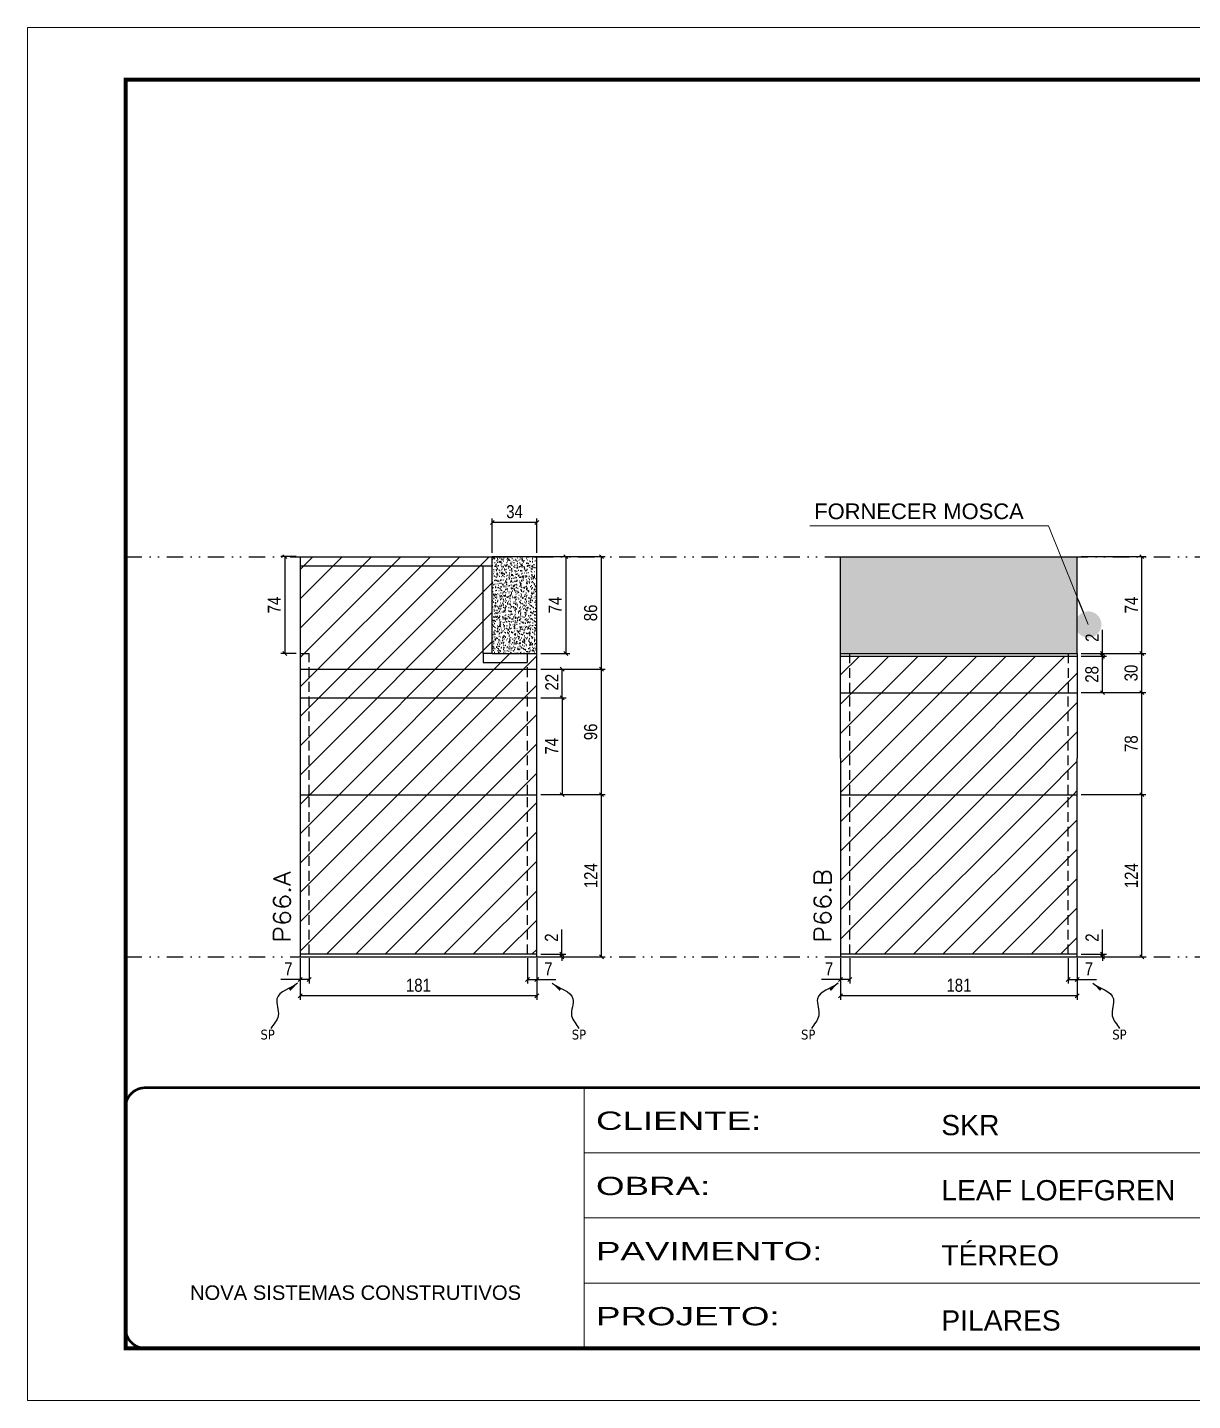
# Model space of a CAD drawing. Extents: x 14400 to 27878, y -21631 to 6985.
# Drawn here: x 19182 to 20073, y -957 to 93 of the extents above; entities that cross this region are included whole.
import ezdxf

# ---------------------------------------------------------------- set-up
doc = ezdxf.new("R2010")
doc.units = 0
for name, pattern in [('CONTINUO', [0]), ('DASHED', [0.75, 0.5, -0.25]), ('DIVIDE2', [0.625, 0.25, -0.125, 0, -0.125, 0, -0.125]), ('HIDDEN', [0.375, 0.25, -0.125])]:
    doc.linetypes.add(name, pattern=pattern)
for name, color, linetype in [('COTA', 241, 'Continuous'), ('Nível', 160, 'Continuous'), ('Painéis', 200, 'Continuous'), ('SARR_2.2x7', 40, 'Continuous'), ('Sarrafo de Pressão', 42, 'HIDDEN'), ('texto', 7, 'Continuous')]:
    doc.layers.add(name, color=color, linetype=linetype)
for name, color, linetype, lineweight in [('Folhas', 255, 'Continuous', 9), ('Hachura', 251, 'Continuous', 9), ('SARRAFO DE PRESSAO', 251, 'DASHED', 9), ('Texto Seção', 7, 'Continuous', 15)]:
    doc.layers.add(name, color=color, linetype=linetype, lineweight=lineweight)
doc.styles.add('ARIAL', font='arial.ttf')
doc.styles.add('COTA TECNICA', font='techl___.ttf', dxfattribs={"height": 10})
doc.styles.add('COTA TECNICA-50', font='techl___.ttf', dxfattribs={"height": 10})
doc.styles.add('REGUA-120', font='ROMANS.shx', dxfattribs={"height": 15})
doc.styles.get("Standard").update_dxf_attribs({"font": 'arial.ttf'})
doc.styles.add('Tecnologia', font='')
doc.styles.get('Tecnologia').set_extended_font_data('Forgotten Futurist')
doc.dimstyles.new('3x', dxfattribs={"dimtxt": 10, "dimasz": 5, "dimexe": 7, "dimexo": 5, "dimgap": 4, "dimtad": 1, "dimdec": 4, "dimlfac": 0.333333, "dimdsep": 46, "dimtxsty": 'Standard', "dimblk": 'DOT', "dimcen": 0.09, "dimclrd": 1, "dimclre": 1, "dimclrt": 2, "dimadec": 0, "dimazin": 2, "dimtfac": 1, "dimtdec": 4, "dimtmove": 0, "dimatfit": 3, "dimldrblk": 'DOT', "dimfxl": 1, "dimtolj": 1, "dimtzin": 0, "dimlwd": 9, "dimlwe": 9, "dimarcsym": 0})
doc.dimstyles.new('COTA PAINEL-50', dxfattribs={"dimtxt": 10, "dimasz": 3, "dimexe": 3, "dimexo": 3, "dimgap": 3, "dimtad": 1, "dimdec": 1, "dimzin": 12, "dimdsep": 46, "dimtxsty": 'COTA TECNICA-50', "dimblk1": 'OBLIQUE', "dimblk2": 'OBLIQUE', "dimsah": 1, "dimcen": 0.9, "dimclrd": 4, "dimclre": 4, "dimclrt": 240, "dimadec": 1, "dimazin": 3, "dimtfac": 1, "dimtdec": 1, "dimtmove": 0, "dimatfit": 3, "dimfxl": 1, "dimtolj": 1, "dimtzin": 12, "dimarcsym": 0})
doc.dimstyles.new('PAINEL', dxfattribs={"dimtxt": 10, "dimasz": 3, "dimexe": 3, "dimexo": 3, "dimgap": 3, "dimtad": 1, "dimdec": 1, "dimzin": 12, "dimdsep": 46, "dimtxsty": 'COTA TECNICA', "dimblk1": 'OBLIQUE', "dimblk2": 'OBLIQUE', "dimsah": 1, "dimcen": 0.9, "dimclrd": 4, "dimclre": 4, "dimclrt": 240, "dimadec": 1, "dimazin": 3, "dimtfac": 1, "dimtdec": 1, "dimtmove": 0, "dimatfit": 3, "dimfxl": 1, "dimtolj": 1, "dimtzin": 12, "dimarcsym": 0})
doc.dimstyles.get("Standard").update_dxf_attribs({"dimtxt": 0.18, "dimasz": 0.18, "dimexe": 0.18, "dimexo": 0.0625, "dimgap": 0.09, "dimtad": 0, "dimtih": 1, "dimtoh": 1, "dimdec": 4, "dimzin": 0, "dimdsep": 46, "dimtxsty": 'Standard', "dimcen": 0.09, "dimadec": 0, "dimazin": 0, "dimtfac": 1, "dimtdec": 4, "dimtofl": 0, "dimtmove": 0, "dimatfit": 3, "dimfxl": 1, "dimtolj": 1, "dimtzin": 0, "dimarcsym": 0})

# ---------------------------------------------------------------- blocks, each defined once
blk = doc.blocks.new('9999999999')
at = {"color": 30, "linetype": 'CONTINUO'}
for p, q in [((98564.6, 34230.2), (98564.6, 34429.4)), ((98564.6, 34379.6), (99584, 34379.6)), ((98564.6, 34329.8), (99488, 34329.8)), ((98564.6, 34280), (99488, 34280))]:
    blk.add_line(p, q, dxfattribs=at)
at = {"color": 30, "linetype": 'CONTINUO', "const_width": 2}
blk.add_lwpolyline([(99584, 34230.2), (99584, 34414.4, 0.414214), (99569, 34429.4), (98229, 34429.4, 0.414214), (98214, 34414.4), (98214, 34245.2, 0.414214), (98229, 34230.2), (99584, 34230.2)], format="xyb", dxfattribs=at)
at = {"layer": 'Folhas'}
blk.add_lwpolyline([(98139, 34190.2), (99624, 34190.2), (99624, 35240.2), (98139, 35240.2)], close=True, dxfattribs=at)
at = {"layer": 'Folhas', "color": 30, "const_width": 3}
blk.add_lwpolyline([(98214, 34230.2), (99584, 34230.2), (99584, 35200.2), (98214, 35200.2)], close=True, dxfattribs=at)
at = {"color": 7, "linetype": 'Continuous', "ltscale": 5, "style": 'ARIAL'}
for s, height, p in [('SKR', 15.48, (98837.7, 34393.1)), ('LEAF LOEFGREN', 15.483, (98837.7, 34343.3)), ('TÉRREO', 15.48, (98837.7, 34293.5)), ('NOVA SISTEMAS CONSTRUTIVOS', 11.059, (98263.2, 34267.2)), ('PILARES', 15.48, (98837.7, 34243.7))]:
    blk.add_text(s, height=height, dxfattribs=at).set_placement(p)
at = {"layer": 'Folhas', "color": 7, "style": 'Tecnologia', "width": 1.5}
for s, p in [('CLIENTE:', (98573.7, 34397.2)), ('OBRA:', (98573.7, 34347.3)), ('PAVIMENTO:', (98573.7, 34297.5)), ('PROJETO:', (98573.7, 34247.7))]:
    blk.add_text(s, height=14, dxfattribs=at).set_placement(p)
blk = doc.blocks.new('_Oblique')
at = {"color": 0, "linetype": 'ByBlock', "lineweight": -2}
blk.add_line((-0.5, -0.5), (0.5, 0.5), dxfattribs=at)
blk = doc.blocks.new('*D1108')
at = {"layer": 'COTA', "color": 4, "lineweight": -2, "transparency": 16777216}
for p, q in [((19390.4, -618.4), (19390.4, -650.3)), ((19571.4, -618.4), (19571.4, -650.3)), ((19571.4, -647.3), (19390.4, -647.3))]:
    blk.add_line(p, q, dxfattribs=at)
at = {"layer": 'Defpoints', "color": 0, "transparency": 16777216}
for p in [(19390.4, -615.4), (19571.4, -615.4), (19390.4, -647.3)]:
    blk.add_point(p, dxfattribs=at)
at = {"layer": 'COTA', "color": 4, "lineweight": -2, "transparency": 16777216, "xscale": 3, "yscale": 3, "zscale": 3, "rotation": 180}
blk.add_blockref('_Oblique', (19390.4, -647.3), dxfattribs=at)
at = {"layer": 'COTA', "color": 4, "lineweight": -2, "transparency": 16777216, "xscale": 3, "yscale": 3, "zscale": 3}
blk.add_blockref('_Oblique', (19571.4, -647.3), dxfattribs=at)
at = {"layer": 'COTA', "color": 240, "transparency": 16777216, "insert": (19480.9, -639.2), "char_height": 10, "attachment_point": 5, "style": 'COTA TECNICA'}
blk.add_mtext('\\A1;181', dxfattribs=at)
blk = doc.blocks.new('*D1109')
at = {"layer": 'COTA', "color": 4, "lineweight": -2, "transparency": 16777216}
for p, q in [((19564.4, -618.4), (19564.4, -637.7)), ((19571.4, -620.4), (19571.4, -637.7)), ((19564.4, -634.7), (19571.4, -634.7)), ((19571.4, -634.7), (19586.1, -634.7))]:
    blk.add_line(p, q, dxfattribs=at)
at = {"layer": 'Defpoints', "color": 0, "transparency": 16777216}
for p in [(19564.4, -615.4), (19571.4, -617.4), (19571.4, -634.7)]:
    blk.add_point(p, dxfattribs=at)
at = {"layer": 'COTA', "color": 4, "lineweight": -2, "transparency": 16777216, "xscale": 3, "yscale": 3, "zscale": 3, "rotation": 180}
blk.add_blockref('_Oblique', (19564.4, -634.7), dxfattribs=at)
at = {"layer": 'COTA', "color": 4, "lineweight": -2, "transparency": 16777216, "xscale": 3, "yscale": 3, "zscale": 3}
blk.add_blockref('_Oblique', (19571.4, -634.7), dxfattribs=at)
at = {"layer": 'COTA', "color": 240, "transparency": 16777216, "insert": (19580.3, -626.6), "char_height": 10, "attachment_point": 5, "style": 'COTA TECNICA-50'}
blk.add_mtext('\\A1;7', dxfattribs=at)
blk = doc.blocks.new('*D1110')
at = {"layer": 'COTA', "color": 4, "lineweight": -2, "transparency": 16777216}
for p, q in [((19397.4, -618.4), (19397.4, -637.7)), ((19390.4, -620.4), (19390.4, -637.7)), ((19390.4, -634.7), (19375.7, -634.7)), ((19397.4, -634.7), (19390.4, -634.7))]:
    blk.add_line(p, q, dxfattribs=at)
at = {"layer": 'Defpoints', "color": 0, "transparency": 16777216}
for p in [(19390.4, -617.4), (19397.4, -615.4), (19390.4, -634.7)]:
    blk.add_point(p, dxfattribs=at)
at = {"layer": 'COTA', "color": 4, "lineweight": -2, "transparency": 16777216, "xscale": 3, "yscale": 3, "zscale": 3, "rotation": 180}
blk.add_blockref('_Oblique', (19390.4, -634.7), dxfattribs=at)
at = {"layer": 'COTA', "color": 4, "lineweight": -2, "transparency": 16777216, "xscale": 3, "yscale": 3, "zscale": 3}
blk.add_blockref('_Oblique', (19397.4, -634.7), dxfattribs=at)
at = {"layer": 'COTA', "color": 240, "transparency": 16777216, "insert": (19381.5, -626.6), "char_height": 10, "attachment_point": 5, "style": 'COTA TECNICA-50'}
blk.add_mtext('\\A1;7', dxfattribs=at)
blk = doc.blocks.new('*D1111')
at = {"layer": 'COTA', "color": 4, "lineweight": -2, "transparency": 16777216}
for p, q in [((19590.6, -615.4), (19590.6, -596.6)), ((19574.4, -615.4), (19593.6, -615.4)), ((19574.4, -617.4), (19593.6, -617.4)), ((19590.6, -617.4), (19590.6, -615.4)), ((19590.6, -617.4), (19590.6, -620.4))]:
    blk.add_line(p, q, dxfattribs=at)
at = {"layer": 'Defpoints', "color": 0, "transparency": 16777216}
for p in [(19571.4, -615.4), (19571.4, -617.4), (19590.6, -617.4)]:
    blk.add_point(p, dxfattribs=at)
at = {"layer": 'COTA', "color": 4, "lineweight": -2, "transparency": 16777216, "xscale": 3, "yscale": 3, "zscale": 3}
for p, rotation in [((19590.6, -615.4), 270), ((19590.6, -617.4), 90)]:
    blk.add_blockref('_Oblique', p, dxfattribs=dict(at, rotation=rotation))
at = {"layer": 'COTA', "color": 240, "transparency": 16777216, "insert": (19582.6, -602.7), "char_height": 10, "attachment_point": 5, "rotation": 90, "style": 'COTA TECNICA-50'}
blk.add_mtext('\\A1;2', dxfattribs=at)
blk = doc.blocks.new('*D1134')
at = {"layer": 'COTA', "color": 4, "linetype": 'ByBlock', "lineweight": -2, "transparency": 16777216}
for p, q in [((19574.4, -493.4), (19623.8, -493.4)), ((19620.8, -617.4), (19620.8, -493.4)), ((19574.4, -617.4), (19623.8, -617.4))]:
    blk.add_line(p, q, dxfattribs=at)
at = {"layer": 'Defpoints', "color": 0, "linetype": 'ByBlock', "transparency": 16777216}
for p in [(19571.4, -493.4), (19620.8, -493.4), (19571.4, -617.4)]:
    blk.add_point(p, dxfattribs=at)
at = {"layer": 'COTA', "color": 4, "linetype": 'ByBlock', "lineweight": -2, "transparency": 16777216, "xscale": 3, "yscale": 3, "zscale": 3}
for p, rotation in [((19620.8, -493.4), 90), ((19620.8, -617.4), 270)]:
    blk.add_blockref('_Oblique', p, dxfattribs=dict(at, rotation=rotation))
at = {"layer": 'COTA', "color": 240, "linetype": 'ByBlock', "transparency": 16777216, "insert": (19612.7, -555.4), "char_height": 10, "attachment_point": 5, "rotation": 90, "style": 'COTA TECNICA'}
blk.add_mtext('\\A1;124', dxfattribs=at)
blk = doc.blocks.new('*D1135')
at = {"layer": 'COTA', "color": 4, "linetype": 'ByBlock', "lineweight": -2, "transparency": 16777216}
for p, q in [((19574.4, -493.4), (19623.8, -493.4)), ((19620.8, -617.4), (19620.8, -493.4)), ((19574.4, -617.4), (19623.8, -617.4))]:
    blk.add_line(p, q, dxfattribs=at)
at = {"layer": 'Defpoints', "color": 0, "linetype": 'ByBlock', "transparency": 16777216}
for p in [(19571.4, -493.4), (19620.8, -493.4), (19571.4, -617.4)]:
    blk.add_point(p, dxfattribs=at)
at = {"layer": 'COTA', "color": 4, "linetype": 'ByBlock', "lineweight": -2, "transparency": 16777216, "xscale": 3, "yscale": 3, "zscale": 3}
for p, rotation in [((19620.8, -493.4), 90), ((19620.8, -617.4), 270)]:
    blk.add_blockref('_Oblique', p, dxfattribs=dict(at, rotation=rotation))
at = {"layer": 'COTA', "color": 240, "linetype": 'ByBlock', "transparency": 16777216, "insert": (19612.7, -555.4), "char_height": 10, "attachment_point": 5, "rotation": 90, "style": 'COTA TECNICA'}
blk.add_mtext('\\A1;124', dxfattribs=at)
blk = doc.blocks.new('*D1115')
at = {"layer": 'COTA', "color": 4, "lineweight": -2, "transparency": 16777216}
for p, q in [((19803.7, -618.4), (19803.7, -650.3)), ((19984.7, -618.4), (19984.7, -650.3)), ((19984.7, -647.3), (19803.7, -647.3))]:
    blk.add_line(p, q, dxfattribs=at)
at = {"layer": 'Defpoints', "color": 0, "transparency": 16777216}
for p in [(19803.7, -615.4), (19984.7, -615.4), (19803.7, -647.3)]:
    blk.add_point(p, dxfattribs=at)
at = {"layer": 'COTA', "color": 4, "lineweight": -2, "transparency": 16777216, "xscale": 3, "yscale": 3, "zscale": 3, "rotation": 180}
blk.add_blockref('_Oblique', (19803.7, -647.3), dxfattribs=at)
at = {"layer": 'COTA', "color": 4, "lineweight": -2, "transparency": 16777216, "xscale": 3, "yscale": 3, "zscale": 3}
blk.add_blockref('_Oblique', (19984.7, -647.3), dxfattribs=at)
at = {"layer": 'COTA', "color": 240, "transparency": 16777216, "insert": (19894.2, -639.2), "char_height": 10, "attachment_point": 5, "style": 'COTA TECNICA'}
blk.add_mtext('\\A1;181', dxfattribs=at)
blk = doc.blocks.new('*D1116')
at = {"layer": 'COTA', "color": 4, "lineweight": -2, "transparency": 16777216}
for p, q in [((19977.7, -618.4), (19977.7, -637.7)), ((19984.7, -620.4), (19984.7, -637.7)), ((19977.7, -634.7), (19984.7, -634.7)), ((19984.7, -634.7), (19999.4, -634.7))]:
    blk.add_line(p, q, dxfattribs=at)
at = {"layer": 'Defpoints', "color": 0, "transparency": 16777216}
for p in [(19977.7, -615.4), (19984.7, -617.4), (19984.7, -634.7)]:
    blk.add_point(p, dxfattribs=at)
at = {"layer": 'COTA', "color": 4, "lineweight": -2, "transparency": 16777216, "xscale": 3, "yscale": 3, "zscale": 3, "rotation": 180}
blk.add_blockref('_Oblique', (19977.7, -634.7), dxfattribs=at)
at = {"layer": 'COTA', "color": 4, "lineweight": -2, "transparency": 16777216, "xscale": 3, "yscale": 3, "zscale": 3}
blk.add_blockref('_Oblique', (19984.7, -634.7), dxfattribs=at)
at = {"layer": 'COTA', "color": 240, "transparency": 16777216, "insert": (19993.6, -626.6), "char_height": 10, "attachment_point": 5, "style": 'COTA TECNICA-50'}
blk.add_mtext('\\A1;7', dxfattribs=at)
blk = doc.blocks.new('*D1117')
at = {"layer": 'COTA', "color": 4, "lineweight": -2, "transparency": 16777216}
for p, q in [((19810.7, -618.4), (19810.7, -637.7)), ((19803.7, -620.4), (19803.7, -637.7)), ((19803.7, -634.7), (19789, -634.7)), ((19810.7, -634.7), (19803.7, -634.7))]:
    blk.add_line(p, q, dxfattribs=at)
at = {"layer": 'Defpoints', "color": 0, "transparency": 16777216}
for p in [(19803.7, -617.4), (19810.7, -615.4), (19803.7, -634.7)]:
    blk.add_point(p, dxfattribs=at)
at = {"layer": 'COTA', "color": 4, "lineweight": -2, "transparency": 16777216, "xscale": 3, "yscale": 3, "zscale": 3, "rotation": 180}
blk.add_blockref('_Oblique', (19803.7, -634.7), dxfattribs=at)
at = {"layer": 'COTA', "color": 4, "lineweight": -2, "transparency": 16777216, "xscale": 3, "yscale": 3, "zscale": 3}
blk.add_blockref('_Oblique', (19810.7, -634.7), dxfattribs=at)
at = {"layer": 'COTA', "color": 240, "transparency": 16777216, "insert": (19794.9, -626.6), "char_height": 10, "attachment_point": 5, "style": 'COTA TECNICA-50'}
blk.add_mtext('\\A1;7', dxfattribs=at)
blk = doc.blocks.new('*D1118')
at = {"layer": 'COTA', "color": 4, "lineweight": -2, "transparency": 16777216}
for p, q in [((20004, -615.4), (20004, -596.6)), ((19987.7, -615.4), (20007, -615.4)), ((19987.7, -617.4), (20007, -617.4)), ((20004, -617.4), (20004, -615.4)), ((20004, -617.4), (20004, -620.4))]:
    blk.add_line(p, q, dxfattribs=at)
at = {"layer": 'Defpoints', "color": 0, "transparency": 16777216}
for p in [(19984.7, -615.4), (19984.7, -617.4), (20004, -617.4)]:
    blk.add_point(p, dxfattribs=at)
at = {"layer": 'COTA', "color": 4, "lineweight": -2, "transparency": 16777216, "xscale": 3, "yscale": 3, "zscale": 3}
for p, rotation in [((20004, -615.4), 270), ((20004, -617.4), 90)]:
    blk.add_blockref('_Oblique', p, dxfattribs=dict(at, rotation=rotation))
at = {"layer": 'COTA', "color": 240, "transparency": 16777216, "insert": (19996, -602.7), "char_height": 10, "attachment_point": 5, "rotation": 90, "style": 'COTA TECNICA-50'}
blk.add_mtext('\\A1;2', dxfattribs=at)
blk = doc.blocks.new('*D1137')
at = {"layer": 'COTA', "color": 4, "linetype": 'ByBlock', "lineweight": -2, "transparency": 16777216}
for p, q in [((19987.7, -493.4), (20037.1, -493.4)), ((20034.1, -617.4), (20034.1, -493.4)), ((19987.7, -617.4), (20037.1, -617.4))]:
    blk.add_line(p, q, dxfattribs=at)
at = {"layer": 'Defpoints', "color": 0, "linetype": 'ByBlock', "transparency": 16777216}
for p in [(19984.7, -493.4), (20034.1, -493.4), (19984.7, -617.4)]:
    blk.add_point(p, dxfattribs=at)
at = {"layer": 'COTA', "color": 4, "linetype": 'ByBlock', "lineweight": -2, "transparency": 16777216, "xscale": 3, "yscale": 3, "zscale": 3}
for p, rotation in [((20034.1, -493.4), 90), ((20034.1, -617.4), 270)]:
    blk.add_blockref('_Oblique', p, dxfattribs=dict(at, rotation=rotation))
at = {"layer": 'COTA', "color": 240, "linetype": 'ByBlock', "transparency": 16777216, "insert": (20026, -555.4), "char_height": 10, "attachment_point": 5, "rotation": 90, "style": 'COTA TECNICA'}
blk.add_mtext('\\A1;124', dxfattribs=at)
blk = doc.blocks.new('*D1138')
at = {"layer": 'COTA', "color": 4, "linetype": 'ByBlock', "lineweight": -2, "transparency": 16777216}
for p, q in [((19987.7, -493.4), (20037.1, -493.4)), ((20034.1, -617.4), (20034.1, -493.4)), ((19987.7, -617.4), (20037.1, -617.4))]:
    blk.add_line(p, q, dxfattribs=at)
at = {"layer": 'Defpoints', "color": 0, "linetype": 'ByBlock', "transparency": 16777216}
for p in [(19984.7, -493.4), (20034.1, -493.4), (19984.7, -617.4)]:
    blk.add_point(p, dxfattribs=at)
at = {"layer": 'COTA', "color": 4, "linetype": 'ByBlock', "lineweight": -2, "transparency": 16777216, "xscale": 3, "yscale": 3, "zscale": 3}
for p, rotation in [((20034.1, -493.4), 90), ((20034.1, -617.4), 270)]:
    blk.add_blockref('_Oblique', p, dxfattribs=dict(at, rotation=rotation))
at = {"layer": 'COTA', "color": 240, "linetype": 'ByBlock', "transparency": 16777216, "insert": (20026, -555.4), "char_height": 10, "attachment_point": 5, "rotation": 90, "style": 'COTA TECNICA'}
blk.add_mtext('\\A1;124', dxfattribs=at)
blk = doc.blocks.new('*D1139')
at = {"layer": 'COTA', "color": 4, "lineweight": -2, "transparency": 16777216}
for p, q in [((19387.4, -311.4), (19375.8, -311.4)), ((19378.8, -311.4), (19378.8, -385.4)), ((19387.4, -385.4), (19375.8, -385.4))]:
    blk.add_line(p, q, dxfattribs=at)
at = {"layer": 'Defpoints', "color": 0, "transparency": 16777216}
for p in [(19390.4, -311.4), (19378.8, -385.4), (19390.4, -385.4)]:
    blk.add_point(p, dxfattribs=at)
at = {"layer": 'COTA', "color": 4, "lineweight": -2, "transparency": 16777216, "xscale": 3, "yscale": 3, "zscale": 3}
for p, rotation in [((19378.8, -311.4), 90), ((19378.8, -385.4), 270)]:
    blk.add_blockref('_Oblique', p, dxfattribs=dict(at, rotation=rotation))
at = {"layer": 'COTA', "color": 240, "transparency": 16777216, "insert": (19370.7, -348.4), "char_height": 10, "attachment_point": 5, "rotation": 90, "style": 'COTA TECNICA'}
blk.add_mtext('\\A1;74', dxfattribs=at)
blk = doc.blocks.new('*D1140')
at = {"layer": 'COTA', "color": 4, "lineweight": -2, "transparency": 16777216}
for p, q in [((19537.4, -308.4), (19537.4, -282.3)), ((19571.4, -308.4), (19571.4, -282.3)), ((19571.4, -285.3), (19537.4, -285.3))]:
    blk.add_line(p, q, dxfattribs=at)
at = {"layer": 'Defpoints', "color": 0, "transparency": 16777216}
for p in [(19537.4, -285.3), (19537.4, -311.4), (19571.4, -311.4)]:
    blk.add_point(p, dxfattribs=at)
at = {"layer": 'COTA', "color": 4, "lineweight": -2, "transparency": 16777216, "xscale": 3, "yscale": 3, "zscale": 3, "rotation": 180}
blk.add_blockref('_Oblique', (19537.4, -285.3), dxfattribs=at)
at = {"layer": 'COTA', "color": 4, "lineweight": -2, "transparency": 16777216, "xscale": 3, "yscale": 3, "zscale": 3}
blk.add_blockref('_Oblique', (19571.4, -285.3), dxfattribs=at)
at = {"layer": 'COTA', "color": 240, "transparency": 16777216, "insert": (19554.4, -277), "char_height": 10, "attachment_point": 5, "style": 'COTA TECNICA'}
blk.add_mtext('\\A1;34', dxfattribs=at)
blk = doc.blocks.new('*D1141')
at = {"layer": 'COTA', "color": 4, "lineweight": -2, "transparency": 16777216}
for p, q in [((19574.4, -397.4), (19623.8, -397.4)), ((19620.8, -493.4), (19620.8, -397.4)), ((19574.4, -493.4), (19623.8, -493.4))]:
    blk.add_line(p, q, dxfattribs=at)
at = {"layer": 'Defpoints', "color": 0, "transparency": 16777216}
for p in [(19571.4, -397.4), (19620.8, -397.4), (19571.4, -493.4)]:
    blk.add_point(p, dxfattribs=at)
at = {"layer": 'COTA', "color": 4, "lineweight": -2, "transparency": 16777216, "xscale": 3, "yscale": 3, "zscale": 3}
for p, rotation in [((19620.8, -397.4), 90), ((19620.8, -493.4), 270)]:
    blk.add_blockref('_Oblique', p, dxfattribs=dict(at, rotation=rotation))
at = {"layer": 'COTA', "color": 240, "transparency": 16777216, "insert": (19612.6, -445.4), "char_height": 10, "attachment_point": 5, "rotation": 90, "style": 'COTA TECNICA'}
blk.add_mtext('\\A1;96', dxfattribs=at)
blk = doc.blocks.new('*D1147')
at = {"layer": 'COTA', "color": 4, "lineweight": -2, "transparency": 16777216}
for p, q in [((19574.4, -311.4), (19623.8, -311.4)), ((19620.8, -397.4), (19620.8, -311.4)), ((19574.4, -397.4), (19623.8, -397.4))]:
    blk.add_line(p, q, dxfattribs=at)
at = {"layer": 'Defpoints', "color": 0, "transparency": 16777216}
for p in [(19571.4, -311.4), (19620.8, -311.4), (19571.4, -397.4)]:
    blk.add_point(p, dxfattribs=at)
at = {"layer": 'COTA', "color": 4, "lineweight": -2, "transparency": 16777216, "xscale": 3, "yscale": 3, "zscale": 3}
for p, rotation in [((19620.8, -311.4), 90), ((19620.8, -397.4), 270)]:
    blk.add_blockref('_Oblique', p, dxfattribs=dict(at, rotation=rotation))
at = {"layer": 'COTA', "color": 240, "transparency": 16777216, "insert": (19612.6, -354.4), "char_height": 10, "attachment_point": 5, "rotation": 90, "style": 'COTA TECNICA'}
blk.add_mtext('\\A1;86', dxfattribs=at)
blk = doc.blocks.new('*D1148')
at = {"layer": 'COTA', "color": 4, "lineweight": -2, "transparency": 16777216}
for p, q in [((19540.4, -311.4), (19596.6, -311.4)), ((19593.6, -311.4), (19593.6, -385.4)), ((19574.4, -385.4), (19596.6, -385.4))]:
    blk.add_line(p, q, dxfattribs=at)
at = {"layer": 'Defpoints', "color": 0, "transparency": 16777216}
for p in [(19537.4, -311.4), (19571.4, -385.4), (19593.6, -385.4)]:
    blk.add_point(p, dxfattribs=at)
at = {"layer": 'COTA', "color": 4, "lineweight": -2, "transparency": 16777216, "xscale": 3, "yscale": 3, "zscale": 3}
for p, rotation in [((19593.6, -311.4), 90), ((19593.6, -385.4), 270)]:
    blk.add_blockref('_Oblique', p, dxfattribs=dict(at, rotation=rotation))
at = {"layer": 'COTA', "color": 240, "transparency": 16777216, "insert": (19585.5, -348.4), "char_height": 10, "attachment_point": 5, "rotation": 90, "style": 'COTA TECNICA'}
blk.add_mtext('\\A1;74', dxfattribs=at)
blk = doc.blocks.new('*D1149')
at = {"layer": 'COTA', "color": 4, "lineweight": -2, "transparency": 16777216}
for p, q in [((19574.4, -419.4), (19593.9, -419.4)), ((19590.9, -419.4), (19590.9, -493.4)), ((19574.4, -493.4), (19593.9, -493.4))]:
    blk.add_line(p, q, dxfattribs=at)
at = {"layer": 'Defpoints', "color": 0, "transparency": 16777216}
for p in [(19571.4, -419.4), (19571.4, -493.4), (19590.9, -493.4)]:
    blk.add_point(p, dxfattribs=at)
at = {"layer": 'COTA', "color": 4, "lineweight": -2, "transparency": 16777216, "xscale": 3, "yscale": 3, "zscale": 3}
for p, rotation in [((19590.9, -419.4), 90), ((19590.9, -493.4), 270)]:
    blk.add_blockref('_Oblique', p, dxfattribs=dict(at, rotation=rotation))
at = {"layer": 'COTA', "color": 240, "transparency": 16777216, "insert": (19582.8, -456.4), "char_height": 10, "attachment_point": 5, "rotation": 90, "style": 'COTA TECNICA'}
blk.add_mtext('\\A1;74', dxfattribs=at)
blk = doc.blocks.new('*D1150')
at = {"layer": 'COTA', "color": 4, "lineweight": -2, "transparency": 16777216}
for p, q in [((19574.4, -397.4), (19593.9, -397.4)), ((19590.9, -419.4), (19590.9, -397.4)), ((19574.4, -419.4), (19593.9, -419.4))]:
    blk.add_line(p, q, dxfattribs=at)
at = {"layer": 'Defpoints', "color": 0, "transparency": 16777216}
for p in [(19571.4, -397.4), (19590.9, -397.4), (19571.4, -419.4)]:
    blk.add_point(p, dxfattribs=at)
at = {"layer": 'COTA', "color": 4, "lineweight": -2, "transparency": 16777216, "xscale": 3, "yscale": 3, "zscale": 3}
for p, rotation in [((19590.9, -397.4), 90), ((19590.9, -419.4), 270)]:
    blk.add_blockref('_Oblique', p, dxfattribs=dict(at, rotation=rotation))
at = {"layer": 'COTA', "color": 240, "transparency": 16777216, "insert": (19582.9, -407.4), "char_height": 10, "attachment_point": 5, "rotation": 90, "style": 'COTA TECNICA'}
blk.add_mtext('\\A1;22', dxfattribs=at)
blk = doc.blocks.new('*D2229')
at = {"layer": 'COTA', "color": 4, "lineweight": -2, "transparency": 16777216}
for p, q in [((19987.7, -415.4), (20037.1, -415.4)), ((20034.1, -493.4), (20034.1, -415.4)), ((19987.7, -493.4), (20037.1, -493.4))]:
    blk.add_line(p, q, dxfattribs=at)
at = {"layer": 'Defpoints', "color": 0, "transparency": 16777216}
for p in [(19984.7, -415.4), (20034.1, -415.4), (19984.7, -493.4)]:
    blk.add_point(p, dxfattribs=at)
at = {"layer": 'COTA', "color": 4, "lineweight": -2, "transparency": 16777216, "xscale": 3, "yscale": 3, "zscale": 3}
for p, rotation in [((20034.1, -415.4), 90), ((20034.1, -493.4), 270)]:
    blk.add_blockref('_Oblique', p, dxfattribs=dict(at, rotation=rotation))
at = {"layer": 'COTA', "color": 240, "transparency": 16777216, "insert": (20026, -454.4), "char_height": 10, "attachment_point": 5, "rotation": 90, "style": 'COTA TECNICA'}
blk.add_mtext('\\A1;78', dxfattribs=at)
blk = doc.blocks.new('*D2683')
at = {"layer": 'COTA', "color": 4, "lineweight": -2, "transparency": 16777216}
for p, q in [((19987.7, -385.4), (20037.1, -385.4)), ((20034.1, -415.4), (20034.1, -385.4)), ((19987.7, -415.4), (20037.1, -415.4))]:
    blk.add_line(p, q, dxfattribs=at)
at = {"layer": 'Defpoints', "color": 0, "transparency": 16777216}
for p in [(19984.7, -385.4), (20034.1, -385.4), (19984.7, -415.4)]:
    blk.add_point(p, dxfattribs=at)
at = {"layer": 'COTA', "color": 4, "lineweight": -2, "transparency": 16777216, "xscale": 3, "yscale": 3, "zscale": 3}
for p, rotation in [((20034.1, -385.4), 90), ((20034.1, -415.4), 270)]:
    blk.add_blockref('_Oblique', p, dxfattribs=dict(at, rotation=rotation))
at = {"layer": 'COTA', "color": 240, "transparency": 16777216, "insert": (20025.9, -400.4), "char_height": 10, "attachment_point": 5, "rotation": 90, "style": 'COTA TECNICA'}
blk.add_mtext('\\A1;30', dxfattribs=at)
blk = doc.blocks.new('*D2684')
at = {"layer": 'COTA', "color": 4, "lineweight": -2, "transparency": 16777216}
for p, q in [((19987.7, -311.4), (20037.1, -311.4)), ((20034.1, -385.4), (20034.1, -311.4)), ((19987.7, -385.4), (20037.1, -385.4))]:
    blk.add_line(p, q, dxfattribs=at)
at = {"layer": 'Defpoints', "color": 0, "transparency": 16777216}
for p in [(19984.7, -311.4), (20034.1, -311.4), (19984.7, -385.4)]:
    blk.add_point(p, dxfattribs=at)
at = {"layer": 'COTA', "color": 4, "lineweight": -2, "transparency": 16777216, "xscale": 3, "yscale": 3, "zscale": 3}
for p, rotation in [((20034.1, -311.4), 90), ((20034.1, -385.4), 270)]:
    blk.add_blockref('_Oblique', p, dxfattribs=dict(at, rotation=rotation))
at = {"layer": 'COTA', "color": 240, "transparency": 16777216, "insert": (20026, -348.4), "char_height": 10, "attachment_point": 5, "rotation": 90, "style": 'COTA TECNICA'}
blk.add_mtext('\\A1;74', dxfattribs=at)
blk = doc.blocks.new('*D2685')
at = {"layer": 'COTA', "color": 4, "lineweight": -2, "transparency": 16777216}
for p, q in [((20004, -385.4), (20004, -367.3)), ((19987.7, -385.4), (20007, -385.4)), ((19987.7, -387.4), (20007, -387.4)), ((20004, -387.4), (20004, -385.4)), ((20004, -387.4), (20004, -390.4))]:
    blk.add_line(p, q, dxfattribs=at)
at = {"layer": 'Defpoints', "color": 0, "transparency": 16777216}
for p in [(19984.7, -385.4), (19984.7, -387.4), (20004, -385.4)]:
    blk.add_point(p, dxfattribs=at)
at = {"layer": 'COTA', "color": 4, "lineweight": -2, "transparency": 16777216, "xscale": 3, "yscale": 3, "zscale": 3}
for p, rotation in [((20004, -385.4), 270), ((20004, -387.4), 90)]:
    blk.add_blockref('_Oblique', p, dxfattribs=dict(at, rotation=rotation))
at = {"layer": 'COTA', "color": 240, "transparency": 16777216, "insert": (19996, -373.4), "char_height": 10, "attachment_point": 5, "rotation": 90, "style": 'COTA TECNICA'}
blk.add_mtext('\\A1;2', dxfattribs=at)
blk = doc.blocks.new('_Dot')
at = {"color": 0, "linetype": 'ByBlock', "lineweight": -2}
blk.add_line((-0.5, 0), (-1, 0), dxfattribs=at)
at = {"color": 0, "linetype": 'ByBlock', "const_width": 0.5}
blk.add_lwpolyline([(-0.25, 0, 1), (0.25, 0, 1)], format="xyb", close=True, dxfattribs=at)
blk = doc.blocks.new('*D2686')
at = {"layer": 'COTA', "color": 4, "lineweight": -2, "transparency": 16777216}
for p, q in [((19987.7, -387.4), (20007, -387.4)), ((20004, -415.4), (20004, -387.4)), ((19987.7, -415.4), (20007, -415.4))]:
    blk.add_line(p, q, dxfattribs=at)
at = {"layer": 'Defpoints', "color": 0, "transparency": 16777216}
for p in [(19984.7, -387.4), (20004, -387.4), (19984.7, -415.4)]:
    blk.add_point(p, dxfattribs=at)
at = {"layer": 'COTA', "color": 4, "lineweight": -2, "transparency": 16777216, "xscale": 3, "yscale": 3, "zscale": 3}
for p, rotation in [((20004, -387.4), 90), ((20004, -415.4), 270)]:
    blk.add_blockref('_Oblique', p, dxfattribs=dict(at, rotation=rotation))
at = {"layer": 'COTA', "color": 240, "transparency": 16777216, "insert": (19995.9, -401.4), "char_height": 10, "attachment_point": 5, "rotation": 90, "style": 'COTA TECNICA'}
blk.add_mtext('\\A1;28', dxfattribs=at)

msp = doc.modelspace()

# ---------------------------------------------------------------- hatches: boundary and pattern name
at = {"layer": 'COTA'}
h = msp.add_hatch(dxfattribs=at)
h.set_pattern_fill('AR-CONC', color=256, scale=0.03)
h.set_pattern_definition([(50, (1585, -56), (5.4655401, -0.4781726), [0.5715, -6.2865]), (355, (1585, -56), (-1.0573026, 5.7317054), [0.4572, -5.0292175]), (100.451445, (1585.4555, -56.04), (4.4082374, 5.2535326), [0.4857003, -5.3427073]), (46.1842, (1585, -54.476), (8.1323712, -1.2612698), [0.85725, -9.42975]), (96.63556, (1585.678, -54.581), (7.122124, 7.4227837), [0.7285507, -8.0140682]), (351.18415, (1585, -54.476), (7.122124, 7.4227837), [0.685799, -7.543792]), (21, (1585.762, -54.857), (4.5484317, -3.067956), [0.5715, -6.2865]), (326, (1585.762, -54.857), (1.8540609, 5.525639), [0.4572, -5.0292]), (71.451445, (1586.141, -55.1127), (6.4024926, 2.457683), [0.4857003, -5.3426981]), (37.5, (1585, -56), (0.0926581, 2.53665117), [0, -4.96824, 0, -5.1054, 0, -5.04825]), (7.5, (1585, -56), (2.00458988, 3.00541724), [0, -2.91084, 0, -4.85394, 0, -1.92405]), (327.5, (1583.3007, -56), (4.06771786, -0.17186232), [0, -1.905, 0, -5.9436, 0, -7.8867]), (317.5, (1582.5387, -56), (4.44387544, 0.7627947), [0, -2.4765, 0, -3.94716, 0, -5.6007])])
h.paths.add_polyline_path([(19571.39, -311.44), (19537.39, -311.44), (19537.39, -385.44), (19571.39, -385.44)])
h = msp.add_hatch(dxfattribs=at)
h.set_pattern_fill('AR-CONC', color=256, scale=0.03)
h.paths.add_polyline_path([(19984.72, -311.44), (19803.72, -311.44), (19803.72, -385.44), (19984.72, -385.44)])
at = {"layer": 'Hachura'}
h = msp.add_hatch(dxfattribs=at)
h.set_pattern_fill('ANSI31', color=256, scale=5)
h.paths.add_polyline_path([(19537.39, -311.44), (19390.39, -311.44), (19390.39, -397.44), (19571.39, -397.44), (19571.39, -385.44), (19537.39, -385.44)])
h.paths.add_polyline_path([(19571.39, -397.44), (19390.39, -397.44), (19390.39, -419.44), (19571.39, -419.44)])
h.paths.add_polyline_path([(19571.39, -419.44), (19390.39, -419.44), (19390.39, -493.44), (19571.39, -493.44)])
h.paths.add_polyline_path([(19984.72, -387.44), (19803.72, -387.44), (19803.72, -465.44), (19803.72, -493.44), (19984.72, -493.44), (19984.72, -465.44)])
h.paths.add_polyline_path([(20227.24, -385.44), (20202.24, -385.44), (20202.24, -465.42), (20227.24, -465.42)])
h.paths.add_polyline_path([(20466.24, -377.44), (20441.24, -377.44), (20441.24, -480.42), (20466.24, -480.42)])
h = msp.add_hatch(dxfattribs=at)
h.set_pattern_fill('ANSI31', color=256, scale=5)
h.paths.add_polyline_path([(19571.39, -493.44), (19390.39, -493.44), (19390.39, -615.44), (19571.39, -615.44)])
h = msp.add_hatch(dxfattribs=at)
h.set_pattern_fill('ANSI31', color=256, scale=5)
h.paths.add_polyline_path([(19984.72, -615.44), (19984.72, -493.44), (19803.72, -493.44), (19803.72, -615.44)])

# ---------------------------------------------------------------- linework, layer by layer
at = {"layer": 'COTA'}
for p, q in [((19571.39, -311.44), (19537.39, -311.44)), ((19571.39, -385.44), (19571.39, -311.44)), ((19803.72, -311.44), (19984.72, -311.44)), ((19803.72, -385.44), (19803.72, -311.44)), ((19984.72, -385.44), (19984.72, -311.44)), ((19390.39, -385.44), (19397.39, -385.44)), ((19537.39, -385.44), (19530.39, -385.44)), ((19530.39, -385.44), (19530.39, -392.44))]:
    msp.add_line(p, q, dxfattribs=at)
at = {"layer": 'Nível', "color": 4, "linetype": 'DIVIDE2', "ltscale": 50}
for p, q in [((19256.97, -311.44), (20626.97, -311.44)), ((19256.97, -617.44), (20626.97, -617.44))]:
    msp.add_line(p, q, dxfattribs=at)
at = {"layer": 'Painéis'}
for p, q in [((19390.39, -311.44), (19390.39, -615.44)), ((19390.39, -311.44), (19537.39, -311.44)), ((19537.39, -385.44), (19537.39, -311.44)), ((19537.39, -385.44), (19571.39, -385.44)), ((19571.39, -615.44), (19571.39, -385.44)), ((19803.72, -385.44), (19984.72, -385.44)), ((19803.72, -465.44), (19803.72, -385.44)), ((19803.72, -387.44), (19984.72, -387.44)), ((19984.72, -385.44), (19984.72, -465.44)), ((19390.39, -397.44), (19571.39, -397.44)), ((19390.39, -419.44), (19571.39, -419.44)), ((19803.72, -415.44), (19984.72, -415.44)), ((19803.72, -465.44), (19803.72, -615.44)), ((19984.72, -615.44), (19984.72, -465.44)), ((19390.39, -493.44), (19571.39, -493.44)), ((19803.72, -493.44), (19984.72, -493.44))]:
    msp.add_line(p, q, dxfattribs=at)
for points in [[(19571.39, -615.44), (19390.39, -615.44), (19390.39, -617.44), (19571.39, -617.44)], [(19984.72, -615.44), (19803.72, -615.44), (19803.72, -617.44), (19984.72, -617.44)]]:
    msp.add_lwpolyline(points, close=True, dxfattribs=at)
at = {"layer": 'SARR_2.2x7'}
for p, q in [((19390.39, -318.44), (19537.39, -318.44)), ((19530.39, -385.44), (19530.39, -318.44)), ((19530.39, -392.44), (19564.39, -392.44))]:
    msp.add_line(p, q, dxfattribs=at)
at = {"layer": 'Sarrafo de Pressão', "ltscale": 30}
for p, q in [((19397.39, -493.44), (19397.39, -385.44)), ((19564.39, -493.44), (19564.39, -385.44)), ((19810.72, -415.44), (19810.72, -385.44)), ((19977.72, -385.44), (19977.72, -415.44)), ((19810.72, -493.44), (19810.72, -415.44)), ((19977.72, -493.44), (19977.72, -415.44)), ((19397.39, -615.44), (19397.39, -493.44)), ((19564.39, -615.44), (19564.39, -493.44)), ((19810.72, -615.44), (19810.72, -493.44)), ((19977.72, -615.44), (19977.72, -493.44))]:
    msp.add_line(p, q, dxfattribs=at)

# ---------------------------------------------------------------- block references
at = {"layer": 'SARRAFO DE PRESSAO', "color": 6, "linetype": 'ByBlock'}
msp.add_blockref('9999999999', (-78957.01, -35146.93), dxfattribs=at)

# ---------------------------------------------------------------- texts
at = {"color": 0, "linetype": 'Continuous', "ltscale": 5, "style": 'ARIAL'}
msp.add_text('FORNECER MOSCA', height=12, dxfattribs=at).set_placement((19783.57, -282.71))
at = {"layer": 'texto', "color": 0, "char_height": 7.5, "attachment_point": 5}
for insert in [(19365.61, -676.93), (19603.63, -676.93), (19778.94, -676.93), (20016.96, -676.93)]:
    msp.add_mtext('{\\fTahoma|b0|i0|c0|p34;\\C4;SP}', dxfattribs=dict(at, insert=insert))
at = {"layer": 'Texto Seção', "style": 'REGUA-120', "width": 1.1}
for s, p in [('P66.A', (19383.14, -606.68)), ('P66.B', (19796.47, -606.68))]:
    msp.add_text(s, height=13, rotation=90, dxfattribs=at).set_placement(p)

# ---------------------------------------------------------------- dimensions: what is measured, and where the dimension line sits
at = {"layer": 'COTA'}
for base, p1, p2, dimstyle, picture, middle in [((19537.39, -285.26), (19571.39, -311.44), (19537.39, -311.44), 'PAINEL', '*D1140', (19554.39, -277.04)), ((19571.39, -634.68), (19564.39, -615.44), (19571.39, -617.44), 'COTA PAINEL-50', '*D1109', (19580.25, -626.61)), ((19984.72, -634.68), (19977.72, -615.44), (19984.72, -617.44), 'COTA PAINEL-50', '*D1116', (19993.58, -626.61))]:
    dim = msp.add_linear_dim(base=base, p1=p1, p2=p2, dimstyle=dimstyle, dxfattribs=at)
    dim.commit()
    dim.dimension.update_dxf_attribs({"geometry": picture, "text_midpoint": middle})
for base, p1, p2, angle, dimstyle, picture, middle in [((19378.8, -385.44), (19390.39, -311.44), (19390.39, -385.44), 90, 'PAINEL', '*D1139', (19370.73, -348.44)), ((19593.57, -385.44), (19537.39, -311.44), (19571.39, -385.44), 90, 'PAINEL', '*D1148', (19585.5, -348.44)), ((19620.75, -311.44), (19571.39, -397.44), (19571.39, -311.44), 90, 'PAINEL', '*D1147', (19612.63, -354.44)), ((20034.08, -311.44), (19984.72, -385.44), (19984.72, -311.44), 90, 'PAINEL', '*D2684', (20026.01, -348.44)), ((20003.97, -385.44), (19984.72, -387.44), (19984.72, -385.44), 90, 'PAINEL', '*D2685', (19995.97, -373.38)), ((20034.08, -385.44), (19984.72, -415.44), (19984.72, -385.44), 90, 'PAINEL', '*D2683', (20025.86, -400.44)), ((20003.97, -387.44), (19984.72, -415.44), (19984.72, -387.44), 90, 'PAINEL', '*D2686', (19995.88, -401.44)), ((19620.75, -397.44), (19571.39, -493.44), (19571.39, -397.44), 90, 'PAINEL', '*D1141', (19612.62, -445.44)), ((19590.92, -493.44), (19571.39, -419.44), (19571.39, -493.44), 90, 'PAINEL', '*D1149', (19582.85, -456.44)), ((20034.08, -415.44), (19984.72, -493.44), (19984.72, -415.44), 90, 'PAINEL', '*D2229', (20025.99, -454.44)), ((19390.39, -634.68), (19397.39, -615.44), (19390.39, -617.44), 180, 'COTA PAINEL-50', '*D1110', (19381.52, -626.61)), ((19803.72, -634.68), (19810.72, -615.44), (19803.72, -617.44), 180, 'COTA PAINEL-50', '*D1117', (19794.85, -626.61))]:
    dim = msp.add_linear_dim(base=base, p1=p1, p2=p2, angle=angle, dimstyle=dimstyle, dxfattribs=at)
    dim.commit()
    dim.dimension.update_dxf_attribs({"geometry": picture, "text_midpoint": middle})
for base, p1, p2, dimstyle, picture, middle in [((19590.92, -397.44), (19571.39, -419.44), (19571.39, -397.44), 'PAINEL', '*D1150', (19590.92, -407.44)), ((19590.64, -617.44), (19571.39, -615.44), (19571.39, -617.44), 'COTA PAINEL-50', '*D1111', (19590.64, -602.69)), ((20003.97, -617.44), (19984.72, -615.44), (19984.72, -617.44), 'COTA PAINEL-50', '*D1118', (20003.97, -602.69))]:
    dim = msp.add_linear_dim(base=base, p1=p1, p2=p2, angle=90, dimstyle=dimstyle, dxfattribs=at)
    dim.commit()
    dim.dimension.update_dxf_attribs({"geometry": picture, "text_midpoint": middle, "dimtype": 160})
at = {"layer": 'COTA', "linetype": 'ByBlock'}
for p1, p2, picture, middle in [((19571.39, -617.44), (19571.39, -493.44), '*D1134', (19612.68, -555.44)), ((19571.39, -617.44), (19571.39, -493.44), '*D1135', (19612.68, -555.44)), ((19984.72, -617.44), (19984.72, -493.44), '*D1137', (20026.01, -555.44)), ((19984.72, -617.44), (19984.72, -493.44), '*D1138', (20026.01, -555.44))]:
    dim = msp.add_aligned_dim(p1=p1, p2=p2, distance=-49.37, dimstyle='PAINEL', dxfattribs=at)
    dim.commit()
    dim.dimension.update_dxf_attribs({"geometry": picture, "text_midpoint": middle})
at = {"layer": 'COTA'}
for base, p1, p2, picture, middle in [((19390.39, -647.33), (19571.39, -615.44), (19390.39, -615.44), '*D1108', (19480.89, -639.24)), ((19803.72, -647.33), (19984.72, -615.44), (19803.72, -615.44), '*D1115', (19894.22, -639.24))]:
    dim = msp.add_linear_dim(base=base, p1=p1, p2=p2, angle=180, dimstyle='PAINEL', override={"dimarcsym": 2}, dxfattribs=at)
    dim.commit()
    dim.dimension.update_dxf_attribs({"geometry": picture, "text_midpoint": middle})

# ---------------------------------------------------------------- leaders
msp.add_leader([(19993.14, -363.3), (19962.7, -287.71), (19780.09, -287.71)], dimstyle='3x', override={"dimasz": 20})
at = {"layer": 'COTA', "path_type": 1}
for points in [[(19388.56, -637.62), (19372.77, -649.46), (19373.7, -662.46), (19368.14, -672.24)], [(19583.21, -637.62), (19599, -649.46), (19598.08, -662.46), (19603.63, -672.24)], [(19801.89, -637.62), (19786.1, -649.46), (19787.03, -662.46), (19781.47, -672.24)], [(19996.54, -637.62), (20012.33, -649.46), (20011.41, -662.46), (20016.96, -672.24)]]:
    msp.add_leader(points, dimstyle='Standard', override={"dimasz": 8}, dxfattribs=at)

doc.saveas('drawing.dxf')
